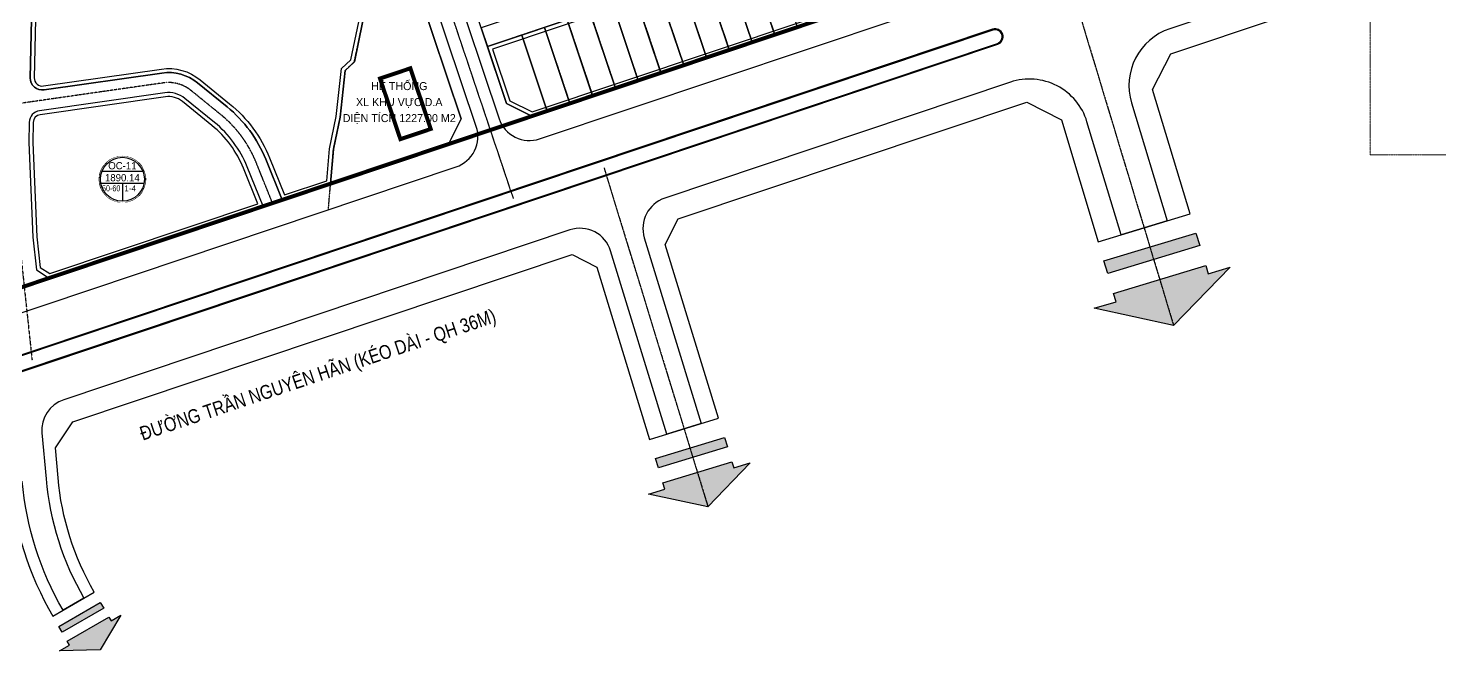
# Model space of a CAD drawing. Header units: millimetres. Extents: x 403824132 to 733479728, y 1974822364 to 2151530530.
# Drawn here: x 568095797 to 568449682, y 2062638269 to 2062794465 of the extents above; entities that cross this region are included whole.
import ezdxf
from ezdxf.enums import TextEntityAlignment as Align

# ---------------------------------------------------------------- set-up
doc = ezdxf.new("R2010")
doc.units = ezdxf.units.MM
for name, pattern in [('ACAD_ISO10W100', [18.5, 12, -3, 0.5, -3]), ('CENTER', [3, 1.5, -0.5, 0.5, -0.5]), ('DOT', [0.25, 0, -0.25]), ('HIDDEN', [0.75, 0.5, -0.25])]:
    doc.linetypes.add(name, pattern=pattern)
doc.layers.add('boDnv', color=54, linetype='Continuous', lineweight=25)
doc.layers.add('E- RANH GIOI', color=1, linetype='CENTER', lineweight=13)
for name, color, linetype in [('BoThamCo', 94, 'Continuous'), ('ChiaLo', 128, 'CENTER'), ('datHTKT', 20, 'Continuous'), ('datOlienke', 42, 'Continuous'), ('ddc', 32, 'Continuous'), ('ghi_chu', 7, 'Continuous'), ('hatchViaHe+LogDg', 129, 'Continuous'), ('LogDg', 7, 'Continuous'), ('LoLK', 6, 'Continuous'), ('RANHGIOI', 2, 'HIDDEN'), ('TimDg', 222, 'Continuous'), ('ViaHeS', 32, 'Continuous')]:
    doc.layers.add(name, color=color, linetype=linetype)
doc.styles.add('avantH', font='', dxfattribs={"height": 10})
doc.styles.add('avh', font='')
doc.styles.add('rms', font='romans.shx', dxfattribs={"width": 0.7, "bigfont": 'vns.shx'})
doc.styles.get('avantH').set_extended_font_data('.VnAvantH')
doc.styles.get('avh').set_extended_font_data('.VnAvantH')
doc.linetypes.add('ADL', pattern='A,0.125,-0.15,["++",rms,S=0.5,R=0,X=0,Y=-0.2245],-1.35,1.125', length=2.75)

# ---------------------------------------------------------------- blocks, each defined once
blk = doc.blocks.new('sl')
at = {"layer": 'ghi_chu', "color": 158}
blk.add_circle((0, 0), 5.75, dxfattribs=at)
at = {"color": 158, "linetype": 'DOT'}
blk.add_wipeout([(0, 5.75), (0.97, 5.67), (1.86, 5.44), (2.47, 5.19), (3.13, 4.82), (3.79, 4.32), (4.43, 3.67), (4.91, 2.99), (5.2, 2.45), (5.53, 1.57), (5.7, 0.77), (5.75, 0), (5.69, -0.85), (5.5, -1.69), (5.23, -2.38), (4.83, -3.13), (4.38, -3.72), (3.93, -4.2), (2.99, -4.91), (2.42, -5.22), (1.54, -5.54), (0.63, -5.72), (0, -5.75), (-0.86, -5.69), (-1.59, -5.52), (-2.41, -5.22), (-3.14, -4.82), (-3.72, -4.39), (-4.31, -3.8), (-4.85, -3.09), (-5.21, -2.43), (-5.52, -1.6), (-5.69, -0.85), (-5.75, 0), (-5.66, 1.01), (-5.49, 1.72), (-5.12, 2.62), (-4.44, 3.66), (-3.55, 4.52), (-2.72, 5.07), (-1.72, 5.49), (-0.8, 5.69)], dxfattribs=at).dxf.layer = 'ghi_chu'
at = {"layer": 'ghi_chu', "color": 32}
for points in [[(-5.12, 2), (5.12, 2)], [(-5.41, -1), (5.41, -1)], [(0, -1), (0, -5.5)]]:
    blk.add_lwpolyline(points, dxfattribs=at)
at = {"layer": 'ghi_chu'}
blk.add_circle((0, 0), 5.5, dxfattribs=at)
at = {"layer": 'ghi_chu', "style": 'avh'}
for tag, height, p in [('SOLO', 1.25, (0, 2.51)), ('DT', 1.5, (-0.01, -0.49))]:
    blk.add_attdef(tag, text='', height=height, dxfattribs=at).set_placement(p, align=Align.CENTER)
blk.add_attdef('MD', text='', height=1.25, dxfattribs=at).set_placement((-0.5, -3), align=Align.RIGHT)
blk.add_attdef('TC', (0.5, -3.02), '', height=1.25, dxfattribs=at)

msp = doc.modelspace()

# ---------------------------------------------------------------- hatches: boundary and pattern name
at = {"layer": 'hatchViaHe+LogDg'}
for points in [[(568365474, 2062736107), (568388528, 2062743064), (568389523, 2062739937), (568366423, 2062732963)], [(568391645, 2062732822), (568397146, 2062734483), (568382915, 2062719897), (568363043, 2062724188), (568368544, 2062725848), (568367912, 2062727944), (568391012, 2062734918)], [(568253054, 2062686514), (568270322, 2062691807), (568271079, 2062689465), (568253776, 2062684159)], [(568272693, 2062684136), (568276813, 2062685399), (568266188, 2062674413), (568251270, 2062677567), (568255390, 2062678830), (568254909, 2062680400), (568272212, 2062685706)], [(568103457, 2062644348), (568113869, 2062650394), (568114715, 2062648987), (568104281, 2062642928)], [(568116568, 2062645771), (568119053, 2062647214), (568113813, 2062638475), (568103650, 2062638269), (568106134, 2062639712), (568105585, 2062640659), (568116018, 2062646718)]]:
    msp.add_hatch(color=158, dxfattribs=at).paths.add_polyline_path(points)

# ---------------------------------------------------------------- linework, layer by layer
at = {"layer": 'boDnv', "color": 10, "linetype": 'ADL', "ltscale": 0.25, "elevation": 0}
msp.add_lwpolyline([(568098397, 2062829664), (568097321, 2062782012, 0.4633665), (568099612, 2062779980), (568129187, 2062784217, -0.2092947), (568138881, 2062781531), (568146291, 2062775502, -0.1272417), (568156273, 2062761946), (568160009, 2062752636), (568170648, 2062756206), (568171317, 2062764227), (568173038, 2062772279), (568174315, 2062784323), (568176642, 2062786562), (568178641, 2062796033)], format="xyb", dxfattribs=at)
msp.add_lwpolyline([(568335256, 2062811448), (568339621, 2062819728), (568336450, 2062830899), (568212216, 2062789207), (568216553, 2062776284), (568222161, 2062773494)], close=True, dxfattribs=at)
msp.add_lwpolyline([(568149755, 2062759330, 0.1272417), (568141859, 2062770054), (568134449, 2062776083, 0.2092947), (568130184, 2062777265), (568098791, 2062772767, 0.3667116), (568097069, 2062770826), (568096956, 2062765831), (568097993, 2062742128), (568098818, 2062734410), (568101181, 2062732894), (568153339, 2062750398)], format="xyb", close=True, dxfattribs=at)
at = {"layer": 'BoThamCo', "elevation": 0}
msp.add_lwpolyline([(568337647, 2062793994), (568048168, 2062696846, 0.4142136), (568047694, 2062695893), (568048333, 2062693991, 0.4142136), (568049285, 2062693517), (568338765, 2062790665, 1)], format="xyb", close=True, dxfattribs=at)
at = {"layer": 'ChiaLo', "ltscale": 5, "elevation": 0}
for points in [[(568171048, 2062748932), (568172312, 2062764080), (568174030, 2062772121), (568175274, 2062783853), (568177560, 2062786053), (568179631, 2062795865), (568181090, 2062807262), (568182541, 2062816140), (568180555, 2062835287), (568174874, 2062837318), (568155138, 2062835838), (568148541, 2062846826), (568144587, 2062856944), (568144062, 2062861719), (568143158, 2062879746), (568139172, 2062897120), (568132925, 2062916832), (568135026, 2062930194), (568137905, 2062934047), (568128371, 2062966732), (568129322, 2062975543), (568137321, 2062980843)], [(568337128, 2062832185), (568210946, 2062789839)], [(568282964, 2062792841), (568276580, 2062811865)], [(568270873, 2062809950), (568277257, 2062790925)], [(568259458, 2062806119), (568265842, 2062787095)], [(568265165, 2062808034), (568271550, 2062789010)], [(568248043, 2062802288), (568254428, 2062783264)], [(568253751, 2062804204), (568260135, 2062785179)], [(568236629, 2062798458), (568243013, 2062779433)], [(568242336, 2062800373), (568248720, 2062781349)], [(568225214, 2062794627), (568231599, 2062775603)], [(568230921, 2062796542), (568237306, 2062777518)], [(568219507, 2062792712), (568225891, 2062773687)]]:
    msp.add_lwpolyline(points, dxfattribs=at)
at = {"layer": 'datHTKT', "elevation": 0}
msp.add_lwpolyline([(568182747, 2062836022), (568180555, 2062835287), (568182541, 2062816140), (568181090, 2062807262), (568179631, 2062795865), (568177560, 2062786053), (568175274, 2062783853), (568174030, 2062772121), (568172312, 2062764080), (568171593, 2062755465), (568201160, 2062765388), (568204320, 2062771740)], close=True, dxfattribs=at)
at = {"layer": 'datOlienke', "elevation": 0}
msp.add_lwpolyline([(568335956, 2062810624), (568340696, 2062819616), (568337128, 2062832185), (568210946, 2062789839), (568215734, 2062775570), (568222086, 2062772410)], close=True, dxfattribs=at)
at = {"layer": 'ddc', "elevation": 0}
msp.add_lwpolyline([(568097394, 2062829696), (568096318, 2062782034, 0.4633665), (568099754, 2062778987), (568129330, 2062783224, -0.2092947), (568138248, 2062780753), (568145658, 2062774724, -0.1272417), (568155342, 2062761572), (568159430, 2062751383), (568171593, 2062755465), (568172312, 2062764080), (568174030, 2062772121), (568175274, 2062783853), (568177560, 2062786053), (568179631, 2062795865)], format="xyb", dxfattribs=at)
msp.add_lwpolyline([(568150686, 2062759704, 0.1272417), (568142492, 2062770832), (568135082, 2062776861, 0.2092947), (568130041, 2062778258), (568098648, 2062773760, 0.3667116), (568096066, 2062770849), (568095952, 2062765821), (568096992, 2062742053), (568097871, 2062733825), (568101044, 2062731789), (568154666, 2062749785)], format="xyb", close=True, dxfattribs=at)
at = {"layer": 'E- RANH GIOI'}
msp.add_lwpolyline([(568432268, 2063350418), (569127178, 2063350418), (569127178, 2062762666), (568432268, 2062762666)], close=True, dxfattribs=at)
at = {"layer": 'hatchViaHe+LogDg', "color": 158, "const_width": 1003, "elevation": 0}
msp.add_lwpolyline([(568183992, 2062781852), (568191602, 2062784405), (568196710, 2062769186), (568189100, 2062766632), (568183992, 2062781852)], close=True, dxfattribs=at)
at = {"layer": 'LogDg', "elevation": 0}
for points in [[(568137087, 2062981540, 0.4178496), (568128111, 2062985936), (568119055, 2062982771), (568047362, 2062944543, 0.0071825), (568043539, 2062942434), (567997504, 2062916161, 0.398341), (567994304, 2062905597, -0.0869341), (568009886, 2062853511), (568024707, 2062727668), (568026709, 2062715264, 0.4630471), (568042426, 2062705767), (568203075, 2062759680, 0.4142136), (568208131, 2062769844), (568137087, 2062981540)], [(568487267, 2062829653), (568382007, 2062794328, 0.4052568), (568372386, 2062775712), (568381315, 2062746128), (568369788, 2062742649), (568361233, 2062770995, 0.4232274), (568342037, 2062780915), (568255374, 2062751831, 0.4065199), (568250253, 2062741869), (568264535, 2062695280), (568255901, 2062692634), (568241813, 2062738591, 0.4219493), (568231585, 2062743848), (568104688, 2062701262, 0.3468311), (568099246, 2062692943), (568100270, 2062681382, 0.1098508), (568109755, 2062651486), (568104549, 2062648463, -0.1098508), (568094274, 2062680850)], [(568337567, 2062794232), (568048088, 2062697084, 0.4142136), (568047456, 2062695814), (568048095, 2062693911, 0.4142136), (568049365, 2062693279), (568338844, 2062790427, 1), (568337567, 2062794232)]]:
    msp.add_lwpolyline(points, format="xyb", dxfattribs=at)
msp.add_lwpolyline([(568224002, 2062766703), (568336363, 2062804411, 0.4004581), (568346053, 2062822789), (568337459, 2062853064, 0.4281041), (568327184, 2062858481), (568206764, 2062818069, 0.4142136), (568201708, 2062807905), (568213838, 2062771759, 0.4142136)], format="xyb", close=True, dxfattribs=at)
at = {"layer": 'LogDg', "ltscale": 0.75, "elevation": 0}
for points in [[(568365474, 2062736107), (568388528, 2062743064), (568389523, 2062739937), (568366423, 2062732963)], [(568391645, 2062732822), (568397146, 2062734483), (568382915, 2062719897), (568363043, 2062724188), (568368544, 2062725848), (568367912, 2062727944), (568391012, 2062734918)], [(568253054, 2062686514), (568270322, 2062691807), (568271079, 2062689465), (568253776, 2062684159)], [(568272693, 2062684136), (568276813, 2062685399), (568266188, 2062674413), (568251270, 2062677567), (568255390, 2062678830), (568254909, 2062680400), (568272212, 2062685706)], [(568103457, 2062644348), (568113869, 2062650394), (568114715, 2062648987), (568104281, 2062642928)], [(568116568, 2062645771), (568119053, 2062647214), (568113813, 2062638475), (568103650, 2062638269), (568106134, 2062639712), (568105585, 2062640659), (568116018, 2062646718)]]:
    msp.add_lwpolyline(points, close=True, dxfattribs=at)
at = {"layer": 'LoLK', "elevation": 0}
for points in [[(568276580, 2062811865), (568270873, 2062809950), (568277257, 2062790925), (568282964, 2062792841)], [(568282287, 2062813780), (568276580, 2062811865), (568282964, 2062792841), (568288672, 2062794756)], [(568270873, 2062809950), (568265165, 2062808034), (568271550, 2062789010), (568277257, 2062790925)], [(568259458, 2062806119), (568253751, 2062804204), (568260135, 2062785179), (568265842, 2062787095)], [(568265165, 2062808034), (568259458, 2062806119), (568265842, 2062787095), (568271550, 2062789010)], [(568248043, 2062802288), (568242336, 2062800373), (568248720, 2062781349), (568254428, 2062783264)], [(568253751, 2062804204), (568248043, 2062802288), (568254428, 2062783264), (568260135, 2062785179)], [(568236629, 2062798458), (568230921, 2062796542), (568237306, 2062777518), (568243013, 2062779433)], [(568242336, 2062800373), (568236629, 2062798458), (568243013, 2062779433), (568248720, 2062781349)], [(568225214, 2062794627), (568219507, 2062792712), (568225891, 2062773687), (568231599, 2062775603)], [(568230921, 2062796542), (568225214, 2062794627), (568231599, 2062775603), (568237306, 2062777518)], [(568219507, 2062792712), (568210946, 2062789839), (568215734, 2062775570), (568222086, 2062772410), (568225891, 2062773687)]]:
    msp.add_lwpolyline(points, close=True, dxfattribs=at)
at = {"layer": 'RANHGIOI', "color": 1, "ltscale": 9, "const_width": 1003, "elevation": 0}
msp.add_lwpolyline([(568471335, 2063256778, -0.0051374), (568437317, 2063242600), (568149882, 2063163108, -0.0205674), (568108736, 2063153532), (568063366, 2063144921, -0.0212183), (568020243, 2063138619), (567902634, 2063126499), (567899798, 2063109177, 0.128574), (567905863, 2063044484), (567910795, 2063030940, 0.0394083), (567919184, 2063012550), (567932198, 2062989105), (567978958, 2062919935, -0.11987), (568003907, 2062852806), (568018743, 2062726836), (568022197, 2062705434), (568027418, 2062707081), (568477715, 2062858198, 0.0506838)], format="xyb", dxfattribs=at)
at = {"layer": 'TimDg', "linetype": 'ACAD_ISO10W100', "ltscale": 0.75, "elevation": 0}
for points in [[(568060002, 2063156539), (568064099, 2063091258), (568076186, 2063041039, 0.0276131), (568080958, 2063025129), (568085508, 2063012532, -0.0217912), (568089421, 2063000017), (568092979, 2062986616, -0.0624974), (568094873, 2062972627), (568095821, 2062875925), (568093884, 2062829810), (568092439, 2062765783), (568093489, 2062741790), (568096745, 2062711296)], [(568157125, 2062750394), (568153014, 2062760638, 0.1272417), (568144075, 2062772778), (568136665, 2062778807, 0.2092947), (568129685, 2062780741), (568092584, 2062775426), (568045466, 2062767351, -0.0383809), (568030151, 2062765922), (568019287, 2062765745)]]:
    msp.add_lwpolyline(points, format="xyb", dxfattribs=at)
for points in [[(568136708, 2062992129), (568217369, 2062751777)], [(568358979, 2062799301), (568382937, 2062719919)], [(568240150, 2062759422), (568266204, 2062674430)], [(568240150, 2062759422), (568266204, 2062674430)], [(568240150, 2062759422), (568266204, 2062674430)]]:
    msp.add_lwpolyline(points, dxfattribs=at)
at = {"layer": 'ViaHeS', "elevation": 0}
for points in [[(568159430, 2062751383), (568155342, 2062761572, 0.1272417), (568145658, 2062774724), (568138248, 2062780753, 0.2092947), (568129330, 2062783224), (568099754, 2062778987, -0.4633665), (568096318, 2062782034), (568097394, 2062829696), (568099334, 2062875869), (568098440, 2062967048), (568101067, 2062971474), (568119660, 2062981389), (568127725, 2062984207), (568134057, 2062981106), (568204320, 2062771740), (568201160, 2062765388), (568159430, 2062751383)], [(568043381, 2062674337), (568085674, 2062688531), (568090873, 2062685129), (568091275, 2062680585, 0.1098508), (568101946, 2062646951), (568112358, 2062652997, -0.1098508), (568103269, 2062681647), (568102598, 2062689212), (568106954, 2062695672), (568232125, 2062737679), (568238351, 2062734479), (568251584, 2062691310), (568268851, 2062696603), (568255479, 2062740227), (568258765, 2062746619), (568346121, 2062775935), (568354809, 2062771446), (568364025, 2062740909), (568387078, 2062747867), (568377649, 2062779111), (568382278, 2062788070), (568489207, 2062823954, 0.0085451)], [(568154666, 2062749785), (568150686, 2062759704, 0.1272417), (568142492, 2062770832), (568135082, 2062776861, 0.2092947), (568130041, 2062778258), (568098648, 2062773760, 0.3667116), (568096066, 2062770849), (568095952, 2062765821), (568096992, 2062742053), (568097871, 2062733825), (568101044, 2062731789), (568154666, 2062749785)]]:
    msp.add_lwpolyline(points, format="xyb", dxfattribs=at)
msp.add_lwpolyline([(568207721, 2062815215), (568325515, 2062854746), (568331641, 2062851516), (568340696, 2062819616), (568335956, 2062810624), (568222086, 2062772410), (568215734, 2062775570), (568204561, 2062808863)], close=True, dxfattribs=at)
msp.add_lwpolyline([(568337128, 2062832185), (568335757, 2062837016), (568209350, 2062794595), (568210946, 2062789839), (568337128, 2062832185)], dxfattribs=at)

# ---------------------------------------------------------------- texts
at = {"layer": 'ghi_chu', "style": 'avantH'}
for s, height, p in [('hÖ thèng', 2006.7, (568188815, 2062778940, 0)), ('xl khu vùc d.a', 2006.71, (568188815, 2062774927, 0)), ('diÖn tÝch 1227.00 m2', 2006.71, (568188815, 2062770913, 0))]:
    msp.add_text(s, height=height, dxfattribs=at).set_placement(p, align=Align.CENTER)
at = {"layer": 'ghi_chu', "style": 'avantH', "width": 0.85}
msp.add_text('®\xadêng trÇn nguyªn h·n (kÐo dµi - qh 36m)', height=3511.74, rotation=18.5515, dxfattribs=at).set_placement((568124497, 2062690976, 0))

# ---------------------------------------------------------------- next in the draw order: block references
at = {"layer": 'ghi_chu'}
ref = msp.add_blockref('sl', (568119406, 2062756554, 0), dxfattribs=dict(at, xscale=1003.354102868895, yscale=1003.354102868895, zscale=1003.354102868895))
ref.add_attrib('DT', '1890.14', dxfattribs={"height": 1806, "style": 'avh'}).set_placement((568119391, 2062756058, 0), align=Align.CENTER)
ref.add_attrib('MD', '50-60', dxfattribs={"height": 1505, "style": 'avh', "width": 0.75}).set_placement((568118903, 2062753547, 0), align=Align.RIGHT)
ref.add_attrib('TC', '1-4', (568119908, 2062753524, 0), dxfattribs={"height": 1505, "style": 'avh'})
ref.add_attrib('SOLO', 'oc-11', dxfattribs={"height": 1806, "style": 'avh'}).set_placement((568119406, 2062759068, 0), align=Align.CENTER)

doc.saveas('drawing.dxf')
